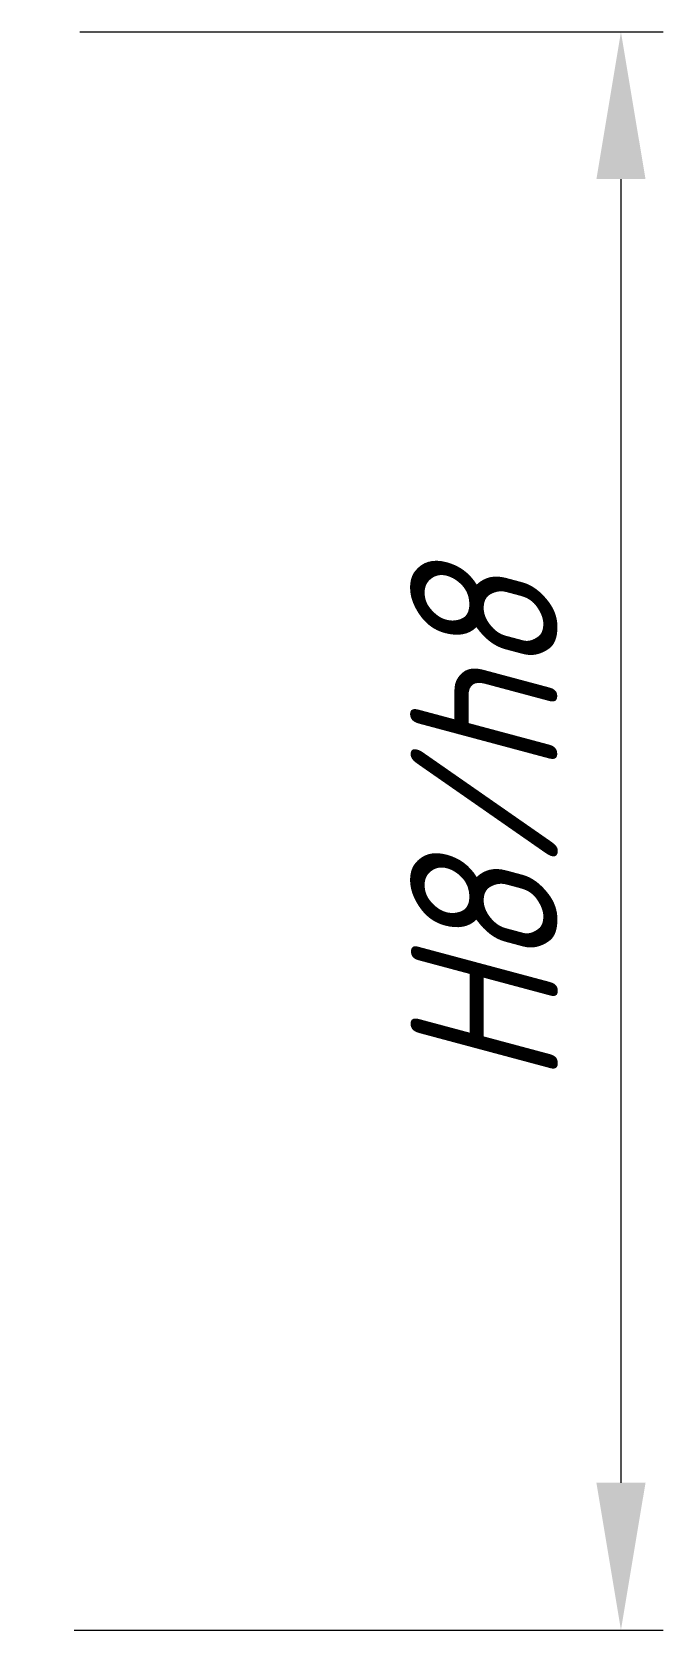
# Model space of a CAD drawing. Header units: millimetres. Extents: x -1657 to 2092, y -1414 to 1302.
# Drawn here: x -1656.81 to -1641.81, y -177.87 to -139.87 of the extents above; entities that cross this region are included whole.
import ezdxf

# ---------------------------------------------------------------- set-up
doc = ezdxf.new("R2010")
doc.units = ezdxf.units.MM
doc.layers.add('AM_5', color=3, linetype='Continuous', lineweight=15)
doc.styles.get("Standard").update_dxf_attribs({"font": 'geniso.shx', "oblique": 15})
doc.dimstyles.new('AM_GOST$0', dxfattribs={"dimtxt": 3.5, "dimasz": 3.5, "dimexe": 1, "dimexo": 1, "dimgap": 1.5, "dimtad": 1, "dimtoh": 1, "dimtxsty": 'Standard', "dimcen": 0, "dimclrd": 256, "dimclre": 256, "dimclrt": 2, "dimadec": 0, "dimazin": 2, "dimtp": 0.1, "dimtm": 0.1, "dimtfac": 0.71, "dimtmove": 0, "dimatfit": 3, "dimfxl": 1, "dimtolj": 1, "dimlwd": -1, "dimlwe": -1, "dimarcsym": 1})

# ---------------------------------------------------------------- blocks, each defined once
blk = doc.blocks.new('*D127')
at = {"layer": 'AM_5', "linetype": 'ByBlock', "transparency": 16777216}
for p, q in [((-1655.674, -139.867), (-1641.812, -139.867)), ((-1642.812, -143.367), (-1642.812, -174.367)), ((-1655.812, -177.867), (-1641.812, -177.867))]:
    blk.add_line(p, q, dxfattribs=at)
at = {"layer": 'AM_5', "transparency": 16777216}
for points in [[(-1643.395, -143.367), (-1642.228, -143.367), (-1642.812, -139.867)], [(-1643.395, -174.367), (-1642.228, -174.367), (-1642.812, -177.867)]]:
    blk.add_solid(points, dxfattribs=at)
at = {"layer": 'Defpoints', "color": 0, "transparency": 16777216}
for p in [(-1656.674, -139.867), (-1656.812, -177.867), (-1642.812, -177.867)]:
    blk.add_point(p, dxfattribs=at)
at = {"layer": 'AM_5', "color": 2, "transparency": 16777216, "insert": (-1646.062, -158.867), "char_height": 3.5, "attachment_point": 5, "rotation": 90}
blk.add_mtext('\\A1;H8/h8', dxfattribs=at)

msp = doc.modelspace()

# ---------------------------------------------------------------- dimensions: what is measured, and where the dimension line sits
at = {"layer": 'AM_5'}
dim = msp.add_linear_dim(base=(-1642.812, -177.867), p1=(-1656.674, -139.867), p2=(-1656.812, -177.867), angle=90, text='H8/h8', dimstyle='AM_GOST$0', override={"dimpost": '', "dimtp": 0.1, "dimtm": 0.1, "dimtdec": 3, "dimtzin": 8}, dxfattribs=at)
dim.commit()
dim.dimension.update_dxf_attribs({"geometry": '*D127', "text_midpoint": (-1646.062, -158.867)})

doc.saveas('drawing.dxf')
